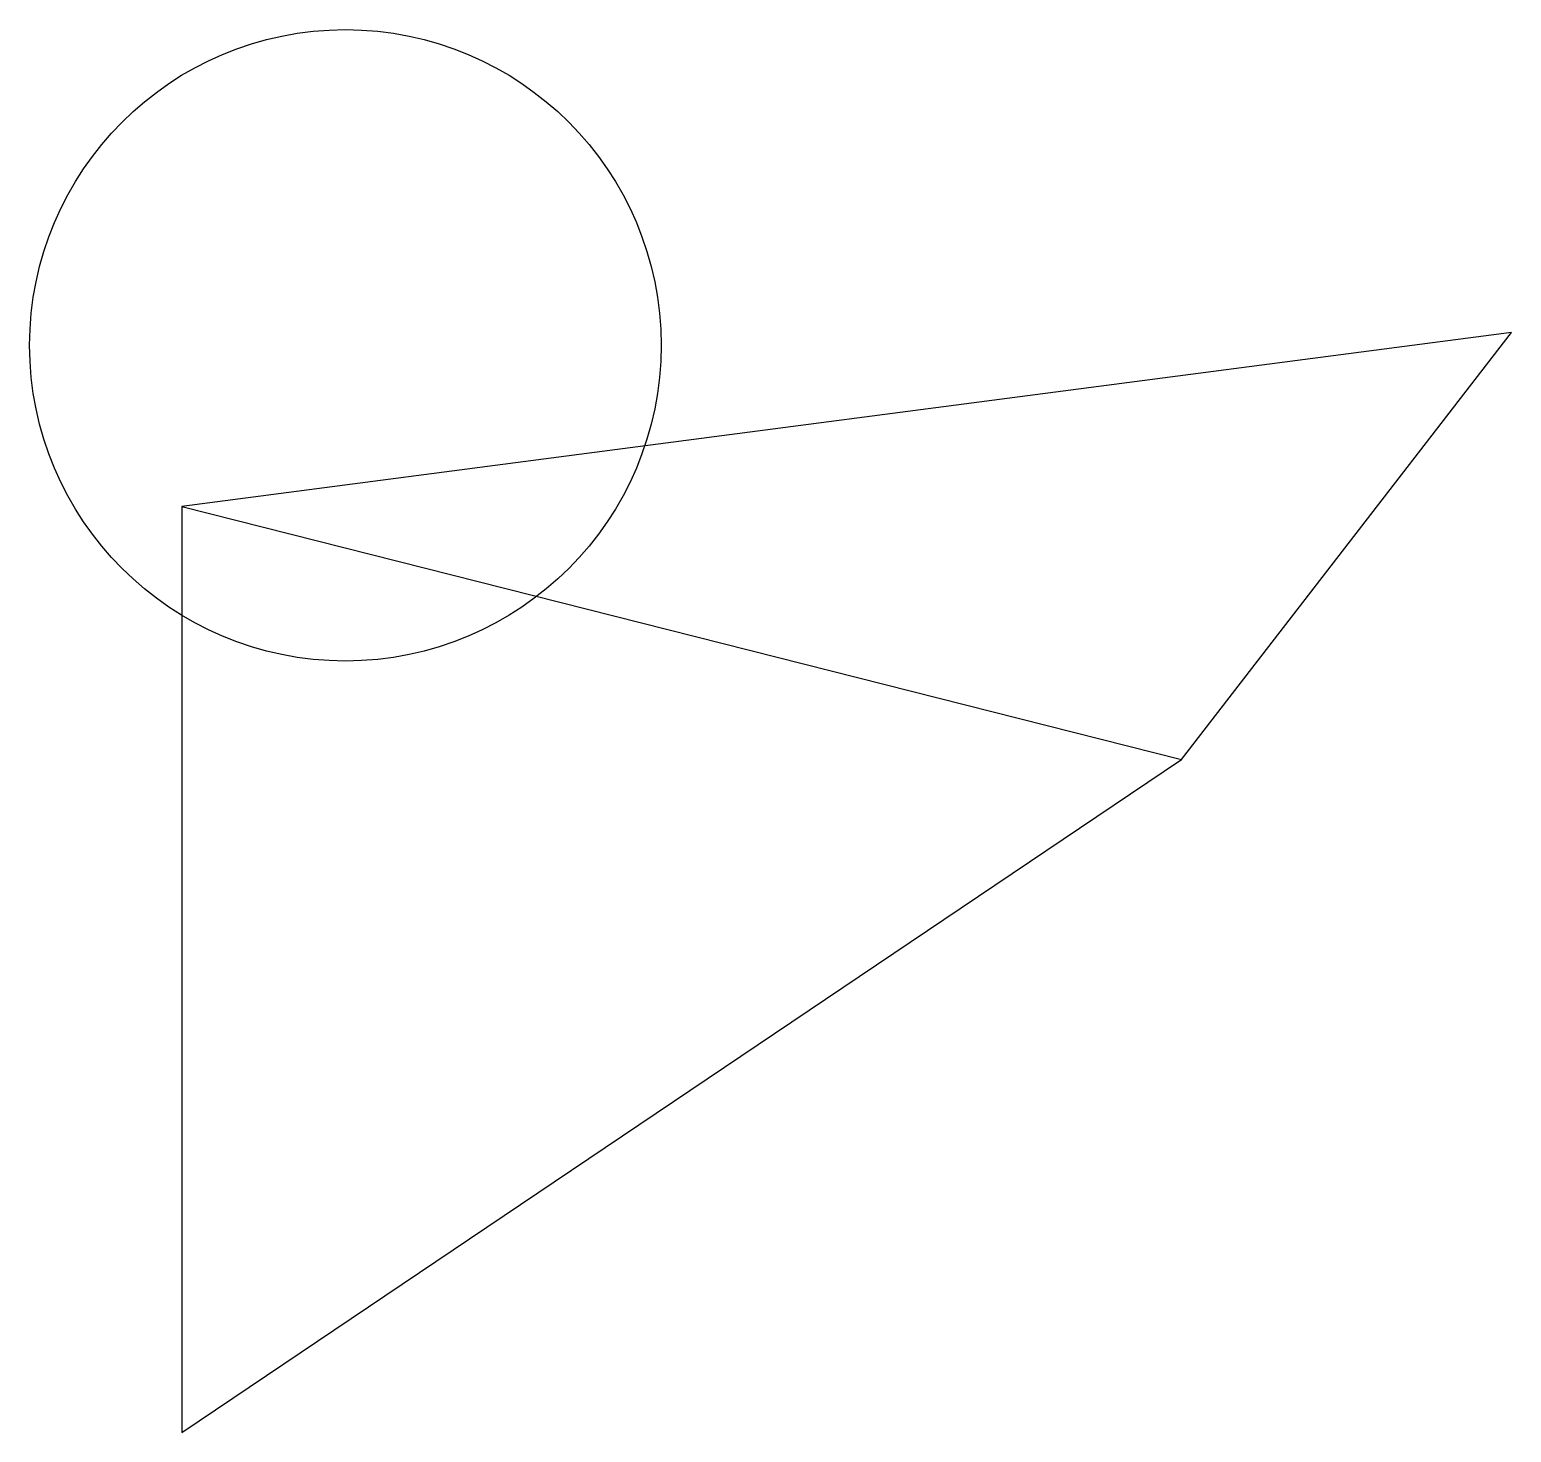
# Model space of a CAD drawing. Extents: x 138 to 717, y 541 to 1089.
import ezdxf

# ---------------------------------------------------------------- set-up
doc = ezdxf.new("R2010")
doc.units = 0
doc.layers.get('0').update_dxf_attribs({"color": 140, "linetype": 'CONTINUOUS'})

msp = doc.modelspace()

# ---------------------------------------------------------------- linework, layer by layer
for p, q in [((717, 971), (197, 903)), ((588, 804), (717, 971)), ((197, 903), (588, 804)), ((197, 903), (197, 540.77)), ((197, 540.77), (588, 804))]:
    msp.add_line(p, q)
msp.add_circle((261, 966), 123.49)

doc.saveas('drawing.dxf')
